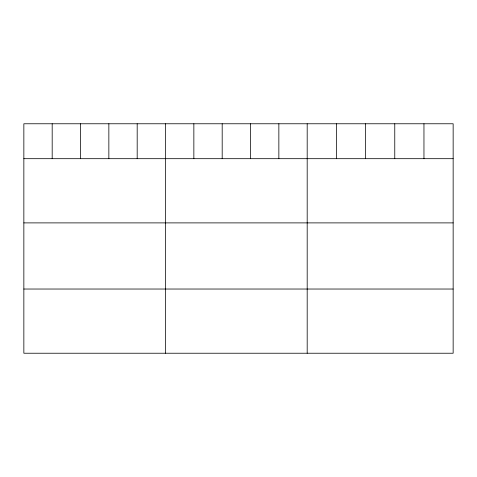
<?xml version="1.0" encoding="UTF-8"?>
<svg xmlns="http://www.w3.org/2000/svg" width="477" height="477" viewBox="0 0 477 477"><rect width="100%" height="100%" fill="white"/><g stroke="black" fill="none" stroke-linecap="round" stroke-linejoin="round"><path stroke-width="0.72" d="M453.15 158.686L453.15 353.23L23.85 353.23L23.85 123.77L453.15 123.77L453.15 158.686L23.85 158.686M23.85 222.89L453.15 222.89M23.85 289.032L453.15 289.032M423.958 123.77L423.958 158.686M394.765 123.77L394.765 158.686M365.573 123.77L365.573 158.686M336.38 123.77L336.38 158.686M307.188 123.77L307.188 353.23M278.854 123.77L278.854 158.686M250.52 123.77L250.52 158.686M222.187 123.77L222.187 158.686M193.853 123.77L193.853 158.686M165.519 123.77L165.519 353.23M137.185 123.77L137.185 158.686M108.851 123.77L108.851 158.686M80.518 123.77L80.518 158.686M52.184 123.77L52.184 158.686"/></g></svg>
